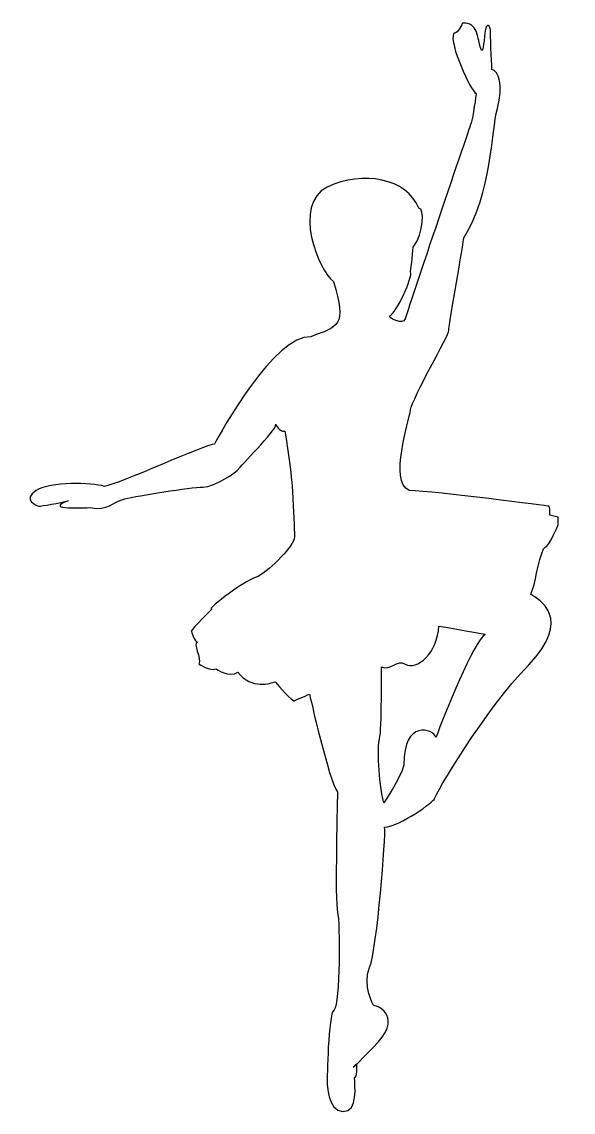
# Model space of a CAD drawing. Header units: centimetres. Extents: x -5.6 to 5.8, y -11.2 to 11.3.
import ezdxf

# ---------------------------------------------------------------- set-up
doc = ezdxf.new("R2010")
doc.units = ezdxf.units.CM
doc.header["$MEASUREMENT"] = 0
doc.layers.add('Camada 1', color=7, linetype='Continuous')

msp = doc.modelspace()

# ---------------------------------------------------------------- linework, layer by layer
at = {"layer": 'Camada 1'}
for points, knots in [([(1.29011, -10.24435), (1.30416, -10.31489), (1.30424, -10.52637), (1.2478, -10.52637), (1.2478, -10.52637), (1.2478, -10.68147), (1.33236, -11.24556), (1.00806, -11.23143), (1.00806, -11.23143), (0.68371, -11.21727), (0.68371, -10.63916), (0.68371, -10.63916), (0.68371, -10.63916), (0.68371, -10.5546), (0.69784, -9.24322), (0.82476, -9.13043), (0.82476, -9.13043), (0.95165, -9.01759), (0.95163, -7.31139), (0.89525, -7.11401), (0.89525, -7.11401), (0.83884, -6.9166), (0.89525, -4.63232), (0.89525, -4.63232), (0.89525, -4.63232), (0.72602, -4.43489), (0.31714, -2.6159), (0.31714, -2.6159), (0.31714, -2.6159), (0.23253, -2.65821), (-0.00719, -2.7569), (-0.00719, -2.7569), (-0.00719, -2.7569), (-0.13408, -2.67231), (-0.3879, -2.36206), (-0.3879, -2.36206), (-0.3879, -2.36206), (-0.48659, -2.39026), (-0.8673, -2.53126), (-1.16342, -2.16465), (-1.16342, -2.16465), (-1.33265, -2.29154), (-1.61467, -2.09419), (-1.61467, -2.09419), (-1.61467, -2.09419), (-1.72749, -2.15057), (-1.96717, -1.99547), (-1.96717, -1.99547), (-1.96717, -1.99547), (-1.89668, -1.88265), (-2.10822, -1.55838), (-1.99537, -1.54428), (-1.99537, -1.54428), (-2.05175, -1.53012), (-2.12226, -1.31864), (-2.12226, -1.31864), (-2.12226, -1.31864), (-2.10818, -1.26223), (-1.69927, -0.86742), (-1.69927, -0.86742), (-1.69927, -0.86742), (-1.82616, -0.86742), (-0.92375, -0.20472), (-0.74042, -0.19059), (-0.74042, -0.19059), (-0.48661, -0.03546), (0.0069, 0.44393), (0.0069, 0.62724), (0.0069, 0.62724), (0.0069, 0.81057), (-0.01416, 1.16583), (-0.03541, 1.57201), (-0.03541, 1.57201), (-0.05959, 2.03466), (-0.19048, 2.81288), (-0.19048, 2.81288), (-0.19048, 2.81288), (-0.23279, 2.78468), (-0.37381, 2.88337), (-0.37381, 2.95388), (-0.37381, 2.95388), (-0.37381, 2.81288), (-1.13525, 2.06551), (-1.14936, 2.02323), (-1.14936, 2.02323), (-1.16344, 1.98092), (-1.62876, 1.65662), (-1.88257, 1.65662), (-1.88257, 1.65662), (-2.13638, 1.65662), (-3.23623, 1.47334), (-3.49005, 1.41693), (-3.49005, 1.41693), (-3.74386, 1.36052), (-3.84258, 1.14899), (-4.20919, 1.2336), (-4.20919, 1.2336), (-4.51941, 1.21947), (-5.12573, 1.20542), (-4.66044, 1.37465), (-4.66044, 1.37465), (-4.81554, 1.33234), (-5.22445, 1.26181), (-5.26676, 1.26181), (-5.26676, 1.26181), (-5.30907, 1.26181), (-5.61929, 1.40283), (-5.32317, 1.58619), (-5.32317, 1.58619), (-5.02705, 1.76944), (-4.18102, 1.75539), (-3.91307, 1.67078), (-3.91307, 1.67078), (-3.61697, 1.71309), (-1.81209, 2.54502), (-1.64289, 2.54502), (-1.64289, 2.54502), (-1.53007, 2.77063), (-0.38797, 4.81522), (0.3453, 4.75882), (0.3453, 4.75882), (0.89524, 4.97033), (1.10674, 4.97033), (0.81062, 5.90097), (0.81062, 5.90097), (0.5145, 6.09838), (-0.04957, 7.49437), (0.6837, 7.84685), (0.6837, 7.84685), (1.41697, 8.19933), (2.33348, 8.03015), (2.5732, 7.40973), (2.5732, 7.40973), (2.70012, 7.42383), (2.67189, 6.9021), (2.46038, 6.60601), (2.46038, 6.60601), (2.4463, 6.45091), (2.404, 6.09838), (2.404, 6.09838), (2.404, 6.09838), (2.46038, 5.99966), (2.09378, 5.22412), (1.98096, 5.19594), (1.98096, 5.19594), (1.9246, 5.13956), (2.26298, 4.99853), (2.29121, 5.12543), (2.29121, 5.12543), (2.31941, 5.25235), (3.65897, 9.18641), (3.65897, 9.18641), (3.65897, 9.18641), (3.68712, 9.25692), (3.75763, 9.77863), (3.75763, 9.77863), (3.75763, 9.77863), (3.64484, 9.83504), (3.19364, 10.80799), (3.29231, 11.0195), (3.29231, 11.0195), (3.391, 11.0195), (3.47564, 11.23101), (3.47564, 11.23101), (3.47564, 11.23101), (3.53205, 11.23101), (3.71541, 11.25921), (3.78589, 10.9772), (3.78589, 10.9772), (3.85635, 10.69515), (3.88455, 10.41316), (3.94094, 11.07589), (3.94094, 11.07589), (3.96914, 11.24512), (4.05378, 11.20278), (4.05378, 11.03358), (4.05378, 11.03358), (4.05378, 10.86438), (4.08198, 10.27216), (4.08198, 10.27216), (4.08198, 10.27216), (4.22298, 10.25808), (4.32167, 9.94783), (4.19477, 9.46844), (4.19477, 9.46844), (4.06785, 8.98904), (4.08198, 7.73407), (3.50384, 6.80342), (3.50384, 6.80342), (3.44746, 6.40861), (3.17957, 4.94216), (3.19364, 4.88575), (3.19364, 4.88575), (3.20772, 4.82934), (2.43222, 3.47568), (2.40399, 3.25007), (2.40399, 3.25007), (2.37579, 3.02446), (1.95274, 1.78359), (2.37579, 1.58624), (2.37579, 1.58624), (2.91162, 1.57208), (5.26644, 1.26186), (5.26644, 1.26186), (5.26644, 1.26186), (5.28052, 1.19137), (5.28052, 1.07861), (5.28052, 1.07861), (5.28052, 1.07861), (5.28052, 1.07861), (5.44975, 1.0363), (5.44975, 1.0363), (5.44975, 1.0363), (5.44975, 1.0363), (5.44975, 0.88112), (5.44975, 0.88112), (5.44975, 0.88112), (5.44975, 0.88112), (5.26645, 0.42998), (5.18183, 0.41585), (5.18183, 0.41585), (5.09727, 0.40172), (4.95619, -0.35972), (4.95619, -0.35972), (4.95619, -0.35972), (4.95619, -0.35972), (4.88573, -0.55707), (4.88573, -0.55707), (4.88573, -0.55707), (5.05496, -0.65579), (5.75999, -1.06475), (4.84342, -2.00947), (4.84342, -2.00947), (3.92685, -2.95419), (2.89754, -4.71679), (2.89754, -4.77318), (2.89754, -4.77318), (2.89754, -4.82957), (2.17835, -5.35135), (1.86815, -5.36542), (1.86815, -5.36542), (1.89635, -5.52052), (1.7131, -7.87531), (1.55795, -8.25605), (1.55795, -8.25605), (1.40282, -8.63676), (1.64254, -9.0457), (1.64254, -9.0457), (1.64254, -9.0457), (1.74123, -9.0457), (2.27709, -9.27134), (1.62846, -9.91996), (1.62846, -9.91996), (0.97988, -10.56868), (1.29011, -10.24435), (1.29011, -10.24435)], [0, 0, 0, 0, 0.01538462, 0.01538462, 0.01538462, 0.01538462, 0.03076923, 0.03076923, 0.03076923, 0.03076923, 0.04615385, 0.04615385, 0.04615385, 0.04615385, 0.06153846, 0.06153846, 0.06153846, 0.06153846, 0.07692308, 0.07692308, 0.07692308, 0.07692308, 0.09230769, 0.09230769, 0.09230769, 0.09230769, 0.10769231, 0.10769231, 0.10769231, 0.10769231, 0.12307692, 0.12307692, 0.12307692, 0.12307692, 0.13846154, 0.13846154, 0.13846154, 0.13846154, 0.15384615, 0.15384615, 0.15384615, 0.15384615, 0.16923077, 0.16923077, 0.16923077, 0.16923077, 0.18461538, 0.18461538, 0.18461538, 0.18461538, 0.2, 0.2, 0.2, 0.2, 0.21538462, 0.21538462, 0.21538462, 0.21538462, 0.23076923, 0.23076923, 0.23076923, 0.23076923, 0.24615385, 0.24615385, 0.24615385, 0.24615385, 0.26153846, 0.26153846, 0.26153846, 0.26153846, 0.27692308, 0.27692308, 0.27692308, 0.27692308, 0.29230769, 0.29230769, 0.29230769, 0.29230769, 0.30769231, 0.30769231, 0.30769231, 0.30769231, 0.32307692, 0.32307692, 0.32307692, 0.32307692, 0.33846154, 0.33846154, 0.33846154, 0.33846154, 0.35384615, 0.35384615, 0.35384615, 0.35384615, 0.36923077, 0.36923077, 0.36923077, 0.36923077, 0.38461538, 0.38461538, 0.38461538, 0.38461538, 0.4, 0.4, 0.4, 0.4, 0.41538462, 0.41538462, 0.41538462, 0.41538462, 0.43076923, 0.43076923, 0.43076923, 0.43076923, 0.44615385, 0.44615385, 0.44615385, 0.44615385, 0.46153846, 0.46153846, 0.46153846, 0.46153846, 0.47692308, 0.47692308, 0.47692308, 0.47692308, 0.49230769, 0.49230769, 0.49230769, 0.49230769, 0.50769231, 0.50769231, 0.50769231, 0.50769231, 0.52307692, 0.52307692, 0.52307692, 0.52307692, 0.53846154, 0.53846154, 0.53846154, 0.53846154, 0.55384615, 0.55384615, 0.55384615, 0.55384615, 0.56923077, 0.56923077, 0.56923077, 0.56923077, 0.58461538, 0.58461538, 0.58461538, 0.58461538, 0.6, 0.6, 0.6, 0.6, 0.61538462, 0.61538462, 0.61538462, 0.61538462, 0.63076923, 0.63076923, 0.63076923, 0.63076923, 0.64615385, 0.64615385, 0.64615385, 0.64615385, 0.66153846, 0.66153846, 0.66153846, 0.66153846, 0.67692308, 0.67692308, 0.67692308, 0.67692308, 0.69230769, 0.69230769, 0.69230769, 0.69230769, 0.70769231, 0.70769231, 0.70769231, 0.70769231, 0.72307692, 0.72307692, 0.72307692, 0.72307692, 0.73846154, 0.73846154, 0.73846154, 0.73846154, 0.75384615, 0.75384615, 0.75384615, 0.75384615, 0.76923077, 0.76923077, 0.76923077, 0.76923077, 0.78461538, 0.78461538, 0.78461538, 0.78461538, 0.8, 0.8, 0.8, 0.8, 0.81538462, 0.81538462, 0.81538462, 0.81538462, 0.83076923, 0.83076923, 0.83076923, 0.83076923, 0.84615385, 0.84615385, 0.84615385, 0.84615385, 0.86153846, 0.86153846, 0.86153846, 0.86153846, 0.87692308, 0.87692308, 0.87692308, 0.87692308, 0.89230769, 0.89230769, 0.89230769, 0.89230769, 0.90769231, 0.90769231, 0.90769231, 0.90769231, 0.92307692, 0.92307692, 0.92307692, 0.92307692, 0.93846154, 0.93846154, 0.93846154, 0.93846154, 0.95384615, 0.95384615, 0.95384615, 0.95384615, 0.96923077, 0.96923077, 0.96923077, 0.96923077, 1, 1, 1, 1]), ([(2.2661, -4.07556), (2.25388, -3.13335), (2.87792, -3.32912), (2.92687, -3.51269), (2.92687, -3.51269), (3.09819, -3.04771), (3.71004, -1.51813), (3.94255, -1.38348), (3.94255, -1.38348), (3.88135, -1.3712), (3.35517, -1.27336), (2.98807, -1.21214), (2.98807, -1.21214), (2.96357, -1.76279), (2.53471, -2.14562), (2.29058, -1.99533), (2.29058, -1.99533), (2.13154, -1.89743), (1.98467, -2.12992), (1.80115, -2.05653), (1.80115, -2.05653), (1.80115, -2.05653), (1.81337, -3.36582), (1.76443, -3.53714), (1.76443, -3.53714), (1.71546, -3.70846), (1.73998, -4.3937), (1.8501, -4.85868), (1.8501, -4.85868), (1.85007, -4.85865), (2.19273, -4.3692), (2.2661, -4.07556)], [0, 0, 0, 0, 0.11111111, 0.11111111, 0.11111111, 0.11111111, 0.22222222, 0.22222222, 0.22222222, 0.22222222, 0.33333333, 0.33333333, 0.33333333, 0.33333333, 0.44444444, 0.44444444, 0.44444444, 0.44444444, 0.55555556, 0.55555556, 0.55555556, 0.55555556, 0.66666667, 0.66666667, 0.66666667, 0.66666667, 0.77777778, 0.77777778, 0.77777778, 0.77777778, 1, 1, 1, 1])]:
    msp.add_open_spline(points, degree=3, knots=knots, dxfattribs=at)

doc.saveas('drawing.dxf')
